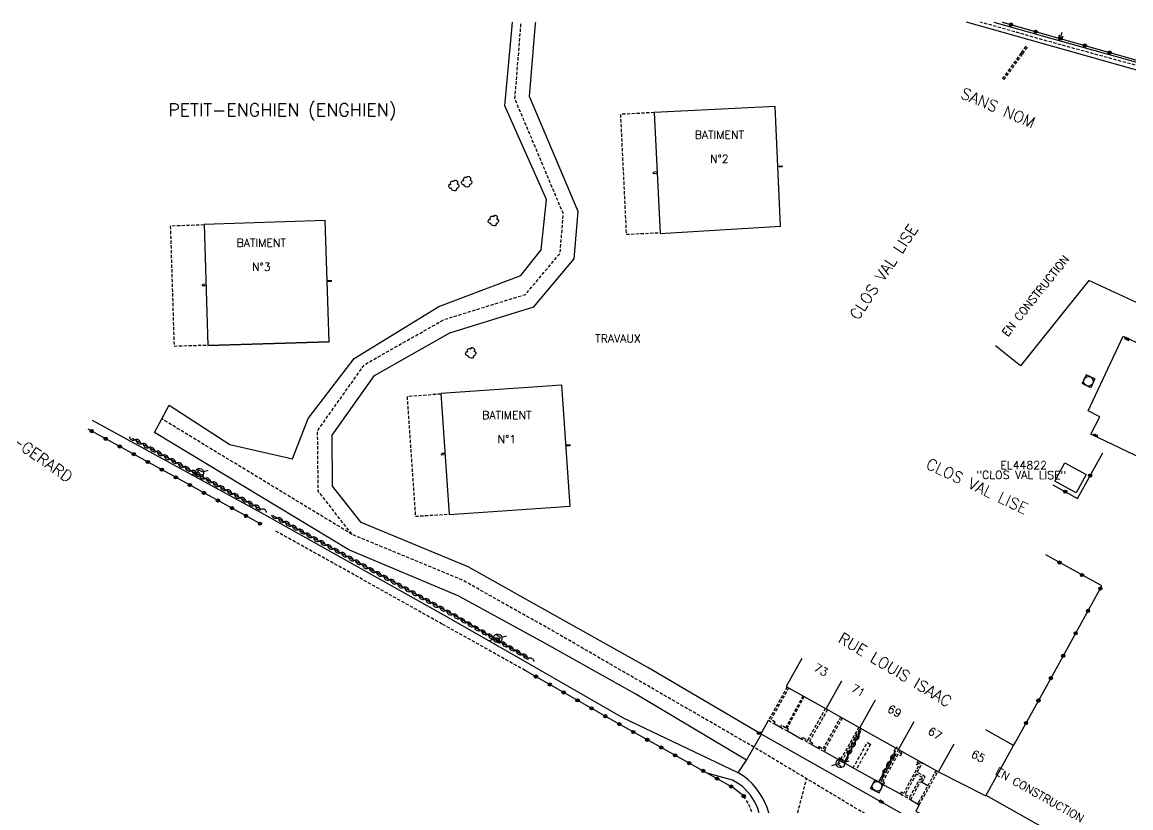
# Model space of a CAD drawing. Header units: millimetres. Extents: x 126999 to 128001, y 153000 to 154000.
# Drawn here: x 127334.9 to 127508.1, y 153877.3 to 154000 of the extents above; entities that cross this region are included whole.
import ezdxf
from ezdxf.enums import TextEntityAlignment as Align

# ---------------------------------------------------------------- set-up
doc = ezdxf.new("R2010")
doc.units = ezdxf.units.MM
doc.linetypes.add('DASHED', pattern=[0.75, 0.5, -0.25])
doc.layers.get('0').update_dxf_attribs({"linetype": 'CONTINUOUS'})
for name, color, linetype in [('W0001', 6, 'DASHED'), ('W0008', 7, 'CONTINUOUS'), ('W0100', 7, 'CONTINUOUS'), ('W0105', 7, 'CONTINUOUS'), ('W0112', 1, 'DASHED'), ('W0211', 2, 'CONTINUOUS'), ('W0300', 7, 'CONTINUOUS'), ('W0310', 3, 'CONTINUOUS'), ('W0322', 7, 'CONTINUOUS'), ('W0334', 7, 'CONTINUOUS'), ('W0400', 7, 'CONTINUOUS'), ('W0420', 7, 'CONTINUOUS'), ('W0471', 7, 'CONTINUOUS'), ('W0980', 7, 'CONTINUOUS'), ('W0984', 7, 'CONTINUOUS'), ('W0989', 7, 'CONTINUOUS'), ('W0991', 7, 'CONTINUOUS'), ('W1102', 7, 'CONTINUOUS')]:
    doc.layers.add(name, color=color, linetype=linetype)
doc.styles.get("Standard").update_dxf_attribs({"font": 'romans.shx', "width": 0.85})

# ---------------------------------------------------------------- blocks, each defined once
blk = doc.blocks.new('T400')
for p, q in [((-0.15, 0.3), (0.15, 0.3)), ((-0.15, -0.25), (-0.15, 0.3)), ((-0.15, 0.15), (0.15, 0.15)), ((-0.15, 0), (0.15, 0)), ((0.15, 0.3), (0.15, -0.25)), ((-0.15, -0.15), (0.15, -0.15)), ((-0.15, -0.25), (-0.15, -0.3)), ((-0.15, -0.3), (0.15, -0.3)), ((0.15, -0.3), (0.15, -0.25))]:
    blk.add_line(p, q)
blk = doc.blocks.new('T420')
for p, q in [((0.75, 0.75), (-0.75, 0.75)), ((-0.75, 0.75), (-0.75, -0.75)), ((0.75, 0.75), (0.75, -0.75)), ((0.75, -0.75), (-0.75, -0.75))]:
    blk.add_line(p, q)
blk.add_ellipse((0, 0), major_axis=(-0.53, 0.53), ratio=1, start_param=3.926991, end_param=10.210176)
blk = doc.blocks.new('t211o')
at = {"color": 0, "linetype": 'Continuous'}
for p, q in [((-0.29, 0.5), (-0.29, 0)), ((0, 1), (0, 0)), ((0.29, 0.5), (0.29, 0))]:
    blk.add_line(p, q, dxfattribs=at)
blk = doc.blocks.new('t322o')
at = {"color": 0, "linetype": 'Continuous'}
for radius in [0.25, 0.15]:
    blk.add_circle((0, 0), radius, dxfattribs=at)
blk = doc.blocks.new('t310o')
at = {"color": 0, "linetype": 'Continuous'}
for centre, start, end in [((-0.5, 0.38), 216.8699, 323.1304), ((0.5, -0.37), 36.8699, 143.1303)]:
    blk.add_arc(centre, 0.625, start, end, dxfattribs=at)
blk = doc.blocks.new('T300')
for p, q in [((-0.8, 0.51), (-0.86, 0.34)), ((-0.86, 0.34), (-0.86, 0.17)), ((-0.86, 0.17), (-0.74, 0.06)), ((-0.69, 0.63), (-0.8, 0.51)), ((-0.8, -0.06), (-0.74, 0.06)), ((-0.74, 0.06), (-0.69, 0.11)), ((-0.57, 0.69), (-0.69, 0.63)), ((-0.46, 0.69), (-0.57, 0.69)), ((-0.29, 0.63), (-0.46, 0.69)), ((-0.29, 0.63), (-0.17, 0.74)), ((-0.23, 0.57), (-0.29, 0.63)), ((-0.17, 0.74), (-0.06, 0.8)), ((-0.06, 0.8), (0.06, 0.8)), ((0.06, 0.8), (0.23, 0.74)), ((0.23, 0.74), (0.34, 0.63)), ((0.34, 0.63), (0.4, 0.51)), ((0.46, 0.46), (0.34, 0.46)), ((0.4, 0.51), (0.4, 0.46)), ((0.57, 0.4), (0.46, 0.46)), ((0.57, 0.4), (0.69, 0.29)), ((0.69, 0.29), (0.74, 0.17)), ((0.74, 0.06), (0.69, -0.17)), ((0.74, 0.17), (0.74, 0.06)), ((-0.8, -0.17), (-0.8, -0.06)), ((-0.8, -0.23), (-0.8, -0.17)), ((-0.74, -0.34), (-0.8, -0.23)), ((-0.69, -0.4), (-0.74, -0.34)), ((-0.51, -0.46), (-0.69, -0.4)), ((-0.4, -0.46), (-0.51, -0.46)), ((-0.4, -0.46), (-0.34, -0.46)), ((-0.34, -0.46), (-0.34, -0.4)), ((-0.34, -0.51), (-0.34, -0.46)), ((-0.29, -0.63), (-0.34, -0.51)), ((-0.17, -0.74), (-0.29, -0.63)), ((-0.06, -0.8), (-0.17, -0.74)), ((0.06, -0.8), (-0.06, -0.8)), ((0.17, -0.74), (0.06, -0.8)), ((0.23, -0.69), (0.17, -0.74)), ((0.29, -0.46), (0.23, -0.46)), ((0.29, -0.63), (0.23, -0.69)), ((0.46, -0.4), (0.29, -0.46)), ((0.34, -0.51), (0.29, -0.63)), ((0.34, -0.51), (0.34, -0.46)), ((0.57, -0.34), (0.46, -0.4)), ((0.63, -0.29), (0.57, -0.34)), ((0.69, -0.17), (0.63, -0.29))]:
    blk.add_line(p, q)
blk = doc.blocks.new('T471')
for p, q in [((-0.333334, 0.333334), (-0.333334, -0.333334)), ((-0.333334, 0.333334), (0.333334, 0.333334)), ((-0.333334, 0), (0, 0)), ((0.500001, 0.500001), (1.000002, 1.000002)), ((-0.500001, -0.500001), (-1.000002, -1.000002)), ((-0.333334, -0.333334), (0.333334, -0.333334))]:
    blk.add_line(p, q)
blk.add_ellipse((0, 0), major_axis=(0.471405, 0.471405), ratio=1, start_param=5.4977871438, end_param=11.780972451)

msp = doc.modelspace()

# ---------------------------------------------------------------- linework, layer by layer
at = {"layer": 'W0001', "flags": 128}
for points in [[(127487.19, 153864.04), (127449.22, 153886.81), (127417.93, 153904.88), (127403.58, 153912.94), (127386.43, 153920.02), (127381.15, 153926.79), (127381.05, 153936.23), (127388.38, 153946.54), (127400.83, 153953.58), (127413.54, 153957.5), (127418.94, 153963.93), (127419.45, 153970.06), (127411.88, 153988.04), (127412.85, 154000)], [(127655.71, 153923.73), (127650.23, 153926.58), (127612.5, 153944.41), (127590.54, 153954.92), (127561.34, 153968.82), (127524.48, 153986.34), (127516.61, 153991.14), (127494.82, 153997.11), (127484.64, 154000)], [(127386.43, 153920.02), (127356.71, 153938.06)]]:
    msp.add_lwpolyline(points, dxfattribs=at)
at = {"layer": 'W0001'}
msp.add_lwpolyline([(127411.48, 153705.8), (127421.32, 153743.21), (127424.92, 153757.06), (127430.03, 153776.67), (127436.2, 153800.44), (127441.93, 153822.4), (127448.5, 153847.53), (127457.45, 153881.88, 0.290948)], format="xyb", dxfattribs=at)
at = {"layer": 'W0008'}
for points in [[(127448.04, 153884.8), (127430.77, 153895.08), (127416.44, 153903.1), (127403.1, 153910.37), (127385.91, 153917.62), (127355.57, 153935.94), (127357.86, 153940.19), (127367.34, 153934.08), (127377.13, 153931.8), (127379.59, 153938.13), (127386.75, 153947.51), (127399.97, 153955.63), (127412.82, 153960.45), (127415.97, 153964.48), (127416.81, 153972.31), (127410.32, 153986.94), (127411.48, 154000)], [(127450.4, 153888.83), (127450.09, 153888.99), (127432.63, 153899.25), (127419.03, 153906.84), (127404.56, 153914.97), (127387.84, 153921.87), (127383.39, 153927.58), (127383.31, 153935.52), (127389.92, 153944.83), (127401.72, 153951.5), (127414.84, 153955.54), (127421.12, 153963.03), (127421.74, 153970.42), (127414.16, 153988.4), (127415.09, 153999.77), (127415.15, 154000)]]:
    msp.add_lwpolyline(points, dxfattribs=at)
at = {"layer": 'W0008', "flags": 128}
for points in [[(127655.45, 153923.01), (127651.61, 153925.35), (127616.92, 153941.71), (127590.27, 153954.45), (127565.05, 153966.53), (127524.14, 153985.95), (127517.16, 153990.21), (127492.24, 153997.23), (127482.43, 154000)], [(127486.71, 154000), (127497.41, 153996.98), (127516.14, 153991.8), (127524.82, 153986.72), (127557.63, 153971.12), (127590.8, 153955.4), (127608.09, 153947.12), (127648.85, 153927.81), (127655.98, 153924.46)], [(127514.4, 153929.7), (127501.88, 153935.67), (127503.25, 153938.37), (127501.46, 153939.3), (127506.93, 153950.98), (127521.23, 153944.2)]]:
    msp.add_lwpolyline(points, dxfattribs=at)
at = {"layer": 'W0008'}
msp.add_lwpolyline([(127390.56, 153725.1), (127404.82, 153717.46, 0.129702), (127415.37, 153732.45), (127418.4, 153743.97), (127422, 153757.82), (127427.11, 153777.43), (127433.28, 153801.2), (127439.01, 153823.16), (127445.57, 153848.29), (127451.33, 153870.37, 0.358025), (127446.77, 153882.81), (127448.04, 153884.8), (127450.4, 153888.83), (127469.12, 153878.27), (127486.77, 153868.34), (127488.93, 153867.13)], format="xyb", dxfattribs=at)
at = {"layer": 'W0100', "flags": 128}
for points in [[(127452.52, 153986.85), (127433.64, 153985.89), (127434.56, 153966.99)], [(127434.56, 153966.99), (127453.35, 153968.15), (127452.52, 153986.85)], [(127497.82, 153931.22), (127501.14, 153929.39), (127499.54, 153926.49), (127496.22, 153928.33), (127497.82, 153931.22)], [(127478.08, 153882.96), (127485.47, 153879.2), (127489.8, 153887.08), (127485.43, 153889.5)]]:
    msp.add_lwpolyline(points, dxfattribs=at)
at = {"layer": 'W0100'}
for points in [[(127517.55, 153977.31), (127522.07, 153975.18), (127512.4, 153954.69), (127501.54, 153959.69), (127495.85, 153952.59), (127490.88, 153946.37), (127486.98, 153949.49)], [(127382.87, 153950.11), (127363.94, 153949.5)], [(127456.72, 153900.63), (127454.28, 153896.27), (127460.52, 153892.78), (127465.76, 153889.84), (127471.83, 153886.43), (127478.08, 153882.96), (127480.51, 153887.33)], [(127512.37, 153875.58), (127514.54, 153874.35), (127513.89, 153873.19), (127514.18, 153872.07), (127513.19, 153870.36), (127512.13, 153870.09), (127509.61, 153865.66), (127485.51, 153879.27)]]:
    msp.add_lwpolyline(points, dxfattribs=at)
for points in [[(127382.25, 153969.04), (127363.31, 153968.43), (127363.92, 153949.5), (127382.87, 153950.11)], [(127419.2, 153943.33), (127400.29, 153942.01), (127401.62, 153923.12), (127420.52, 153924.44)]]:
    msp.add_lwpolyline(points, close=True, dxfattribs=at)
at = {"layer": 'W0105'}
msp.add_lwpolyline([(127475.49, 153881.33), (127476.4, 153880.82)], dxfattribs=at)
at = {"layer": 'W0112'}
for p, q in [((127490.95, 153995.2), (127488.02, 153991.14)), ((127491.15, 153995.05), (127488.23, 153991)), ((127491.7, 153996.23), (127490.95, 153995.2)), ((127491.9, 153996.09), (127491.15, 153995.05))]:
    msp.add_line(p, q, dxfattribs=at)
for points in [[(127433.64, 153985.89), (127428.36, 153985.6), (127429.27, 153966.89), (127434.55, 153967.14)], [(127434.09, 153976.62), (127433.48, 153976.59), (127433.49, 153976.4), (127434.1, 153976.43)], [(127453.02, 153977.54), (127453.63, 153977.57), (127453.64, 153977.39), (127453.03, 153977.36)], [(127363.31, 153968.35), (127358.04, 153968.16), (127358.63, 153949.43), (127363.92, 153949.6)], [(127363.61, 153959.08), (127363, 153959.06), (127363.01, 153958.87), (127363.62, 153958.89)], [(127382.56, 153959.69), (127383.17, 153959.71), (127383.17, 153959.52), (127382.56, 153959.5)], [(127400.3, 153941.94), (127395.03, 153941.54), (127396.33, 153922.85), (127401.61, 153923.21)], [(127400.95, 153932.68), (127400.34, 153932.63), (127400.35, 153932.45), (127400.96, 153932.49)], [(127419.85, 153934), (127420.46, 153934.04), (127420.48, 153933.86), (127419.87, 153933.81)], [(127413.48, 153898.79), (127400.52, 153906.03), (127374.42, 153920.6)], [(127454.41, 153896.2), (127451.49, 153891.01), (127452.39, 153890.48), (127452.54, 153890.73), (127451.9, 153891.12), (127454.67, 153896.05)], [(127456.88, 153894.81), (127454.17, 153889.82), (127453.5, 153890.19), (127453.35, 153889.92), (127454.45, 153889.33), (127454.6, 153889.59), (127454.37, 153889.71), (127457.08, 153894.7)], [(127460.7, 153892.68), (127457.92, 153887.74), (127458.39, 153887.47), (127458.24, 153887.21), (127456.73, 153888.06), (127456.88, 153888.32), (127457.64, 153887.9), (127460.42, 153892.84)], [(127463.03, 153891.37), (127460.27, 153886.42), (127460.33, 153886.38), (127460.18, 153886.12), (127459.26, 153886.63), (127459.41, 153886.9), (127460.03, 153886.55), (127462.79, 153891.5)], [(127465.62, 153889.91), (127462.82, 153885), (127462.61, 153885.12), (127462.46, 153884.86), (127462.93, 153884.59), (127465.88, 153889.77)], [(127471.82, 153886.44), (127468.93, 153881.25), (127469.49, 153880.95), (127469.63, 153881.22), (127469.34, 153881.37), (127472.08, 153886.3)], [(127472.3, 153886.17), (127471.97, 153885.58), (127472.15, 153885.5), (127472.47, 153886.08)], [(127475.27, 153884.52), (127472.58, 153879.58), (127472.24, 153879.77), (127472.1, 153879.51), (127473.72, 153878.6), (127475.26, 153881.45), (127475.49, 153881.33), (127475.98, 153882.16), (127474.72, 153882.88), (127475.55, 153884.37)], [(127474.9, 153884.73), (127474.58, 153884.15), (127474.75, 153884.05), (127475.07, 153884.63)], [(127477.7, 153883.17), (127474.95, 153878.21), (127474.92, 153878.23), (127474.78, 153877.96), (127475.06, 153877.81), (127477.97, 153883.02)]]:
    msp.add_lwpolyline(points, dxfattribs=at)
for points in [[(127466.95, 153887.53), (127467.42, 153887.25), (127465.19, 153883.3), (127464.71, 153883.57)], [(127474.57, 153882.61), (127472.84, 153879.44), (127473.6, 153879.01), (127475.14, 153881.86), (127475.38, 153881.73), (127475.56, 153882.05)]]:
    msp.add_lwpolyline(points, close=True, dxfattribs=at)
msp.add_lwpolyline([(127448.48, 153870.83, 0.273976), (127447.63, 153879.14, 0.273976)], format="xyb", dxfattribs=at)
at = {"layer": 'W0211'}
msp.add_line((127487.99, 154000), (127497.57, 153997.3), dxfattribs=at)
at = {"layer": 'W0310'}
for points in [[(127372.22, 153923.93), (127352.12, 153935.02)], [(127414.04, 153900.66), (127402.52, 153907.3), (127374.11, 153922.94)], [(127463.3, 153884.38), (127465.95, 153889.4)], [(127468.8, 153881.5), (127471.41, 153886.28)]]:
    msp.add_lwpolyline(points, dxfattribs=at)
at = {"layer": 'W0322', "flags": 128}
for points in [[(127488.08, 154000), (127497.57, 153997.3), (127516.06, 153992.07), (127558.54, 153971.77), (127591.23, 153956.32), (127608.77, 153948.11), (127647.32, 153930.25), (127656.65, 153926)], [(127495.91, 153927.76), (127499.78, 153925.63), (127503.72, 153932.77)], [(127489.8, 153887.08), (127490.07, 153887.6), (127494.96, 153896.39), (127503.57, 153911.98), (127494.82, 153916.81)]]:
    msp.add_lwpolyline(points, dxfattribs=at)
at = {"layer": 'W0322'}
for points in [[(127372.05, 153921.71), (127345.19, 153936.47)], [(127447.63, 153879.14), (127445.93, 153880.51), (127427.93, 153890.54), (127413.48, 153898.79)]]:
    msp.add_lwpolyline(points, dxfattribs=at)
at = {"layer": 'W0334'}
for points in [[(127446.77, 153882.81), (127428.76, 153891.41), (127414.26, 153899.7), (127401.23, 153907.13), (127374.01, 153922.41), (127372.79, 153923.07), (127345.87, 153937.81)], [(127450.48, 153889.07), (127451.49, 153891.01)], [(127452.39, 153890.48), (127453.35, 153889.92)], [(127454.45, 153889.33), (127456.73, 153888.06)], [(127458.24, 153887.21), (127459.26, 153886.63)], [(127460.18, 153886.12), (127462.46, 153884.86)], [(127473.72, 153878.6), (127474.78, 153877.96)], [(127475.06, 153877.81), (127474.54, 153876.83), (127489.72, 153868.3)]]:
    msp.add_lwpolyline(points, dxfattribs=at)
at = {"layer": 'W0334', "flags": 128}
for points in [[(127462.93, 153884.59), (127464.71, 153883.57)], [(127465.19, 153883.3), (127468.93, 153881.25)], [(127469.49, 153880.95), (127472.1, 153879.51)]]:
    msp.add_lwpolyline(points, dxfattribs=at)
at = {"layer": 'W0334'}
msp.add_lwpolyline([(127448.41, 153870.73), (127449.68, 153869.87), (127450.25, 153873.58, 0.316988), (127445.85, 153881.65), (127441.94, 153882.73)], format="xyb", dxfattribs=at)
at = {"layer": 'W1102', "flags": 128}
for points in [[(127460.52, 153892.78), (127462.97, 153897.14)], [(127465.76, 153889.84), (127468.2, 153894.2)], [(127471.83, 153886.43), (127474.27, 153890.8)]]:
    msp.add_lwpolyline(points, dxfattribs=at)

# ---------------------------------------------------------------- block references
at = {"layer": 'W0211', "rotation": 344.2382272108442}
msp.add_blockref('t211o', (127497.07, 153997.44), dxfattribs=at)
at = {"layer": 'W0300', "rotation": 274.487535682285}
for p in [(127402.33, 153974.41), (127404.33, 153975), (127408.51, 153968.94), (127404.96, 153948.28)]:
    msp.add_blockref('T300', p, dxfattribs=at)
at = {"layer": 'W0310'}
for p, rotation in [((127352.52, 153934.8), 151.124276982149), ((127353.61, 153934.19), 151.124276982149), ((127354.71, 153933.59), 151.124276982149), ((127355.8, 153932.99), 151.124276982149), ((127356.9, 153932.38), 151.124276982149), ((127357.99, 153931.78), 151.124276982149), ((127359.09, 153931.18), 151.124276982149), ((127360.18, 153930.57), 151.124276982149), ((127361.28, 153929.97), 151.124276982149), ((127362.37, 153929.37), 151.124276982149), ((127363.46, 153928.76), 151.124276982149), ((127364.56, 153928.16), 151.124276982149), ((127365.65, 153927.55), 151.124276982149), ((127366.75, 153926.95), 151.124276982149), ((127367.84, 153926.35), 151.124276982149), ((127368.94, 153925.74), 151.124276982149), ((127370.03, 153925.14), 151.124276982149), ((127371.13, 153924.54), 151.124276982149), ((127372.22, 153923.93), 151.124276982149), ((127374.75, 153922.59), 151.16641676858), ((127375.84, 153921.99), 151.16641676858), ((127376.94, 153921.38), 151.16641676858), ((127378.03, 153920.78), 151.16641676858), ((127379.13, 153920.18), 151.16641676858), ((127380.22, 153919.58), 151.16641676858), ((127381.32, 153918.97), 151.16641676858), ((127382.41, 153918.37), 151.16641676858), ((127383.51, 153917.77), 151.16641676858), ((127384.6, 153917.16), 151.16641676858), ((127385.7, 153916.56), 151.16641676858), ((127386.79, 153915.96), 151.16641676858), ((127387.89, 153915.36), 151.16641676858), ((127388.98, 153914.75), 151.16641676858), ((127390.08, 153914.15), 151.16641676858), ((127391.17, 153913.55), 151.16641676858), ((127392.27, 153912.94), 151.16641676858), ((127393.36, 153912.34), 151.16641676858), ((127394.46, 153911.74), 151.16641676858), ((127395.55, 153911.14), 151.16641676858), ((127396.65, 153910.53), 151.16641676858), ((127397.74, 153909.93), 151.16641676858), ((127398.84, 153909.33), 151.16641676858), ((127399.93, 153908.72), 151.16641676858), ((127401.03, 153908.12), 151.16641676858), ((127402.12, 153907.52), 151.16641676858), ((127403.21, 153906.9), 150.047999629821), ((127404.29, 153906.28), 150.047999629821), ((127405.38, 153905.65), 150.047999629821), ((127406.46, 153905.03), 150.047999629821), ((127407.54, 153904.41), 150.047999629821), ((127408.63, 153903.78), 150.047999629821), ((127409.71, 153903.16), 150.047999629821), ((127410.79, 153902.53), 150.047999629821), ((127411.88, 153901.91), 150.047999629821), ((127412.96, 153901.29), 150.047999629821), ((127414.04, 153900.66), 150.047999629821), ((127465.63, 153888.8), 62.1570120218945), ((127465.05, 153887.69), 62.1570120218945), ((127463.88, 153885.48), 62.1570120218945), ((127464.46, 153886.59), 62.1570120218945), ((127471.2, 153885.89), 61.34981843764439), ((127470, 153883.69), 61.34981843764439), ((127470.6, 153884.79), 61.34981843764439), ((127469.4, 153882.6), 61.34981843764439)]:
    msp.add_blockref('t310o', p, dxfattribs=dict(at, rotation=rotation))
at = {"layer": 'W0322'}
for p, rotation in [((127489.38, 153999.63), 344.088655687961), ((127493.23, 153998.53), 344.088655687961), ((127497.07, 153997.44), 344.088655687961), ((127500.92, 153996.35), 344.2172443978482), ((127504.77, 153995.26), 344.2172443978482), ((127345.76, 153936.16), 151.198412274461), ((127347.95, 153934.96), 151.198412274461), ((127350.14, 153933.75), 151.198412274461), ((127352.33, 153932.55), 151.198412274461), ((127354.52, 153931.34), 151.198412274461), ((127356.71, 153930.14), 151.198412274461), ((127358.91, 153928.93), 151.198412274461), ((127501.75, 153929.2), 61.10193145335225), ((127361.1, 153927.73), 151.198412274461), ((127363.29, 153926.52), 151.198412274461), ((127497.85, 153926.7), 61.10193145335225), ((127365.48, 153925.32), 151.198412274461), ((127367.67, 153924.12), 151.198412274461), ((127369.86, 153922.91), 151.198412274461), ((127372.05, 153921.71), 151.198412274461), ((127496.96, 153915.63), 151.0812942338258), ((127500.47, 153913.69), 151.0812942338258), ((127503.35, 153911.58), 61.08100788483436), ((127501.41, 153908.08), 61.08100788483436), ((127499.48, 153904.58), 61.08100788483436), ((127497.55, 153901.08), 61.08100788483436), ((127415.16, 153897.83), 150.278485711356), ((127417.33, 153896.59), 150.278485711356), ((127495.61, 153897.58), 61.08100788483436), ((127419.5, 153895.35), 150.278485711356), ((127421.67, 153894.11), 150.278485711356), ((127423.84, 153892.87), 150.278485711356), ((127493.67, 153894.08), 60.94655801869474), ((127426.01, 153891.64), 150.278485711356), ((127428.19, 153890.4), 150.862765837826), ((127430.37, 153889.18), 150.862765837826), ((127491.73, 153890.58), 60.94655801869474), ((127432.55, 153887.96), 150.862765837826), ((127434.74, 153886.75), 150.862765837826), ((127436.92, 153885.53), 150.862765837826), ((127439.1, 153884.31), 150.862765837826), ((127441.29, 153883.1), 150.862765837826), ((127443.47, 153881.88), 150.862765837826), ((127445.66, 153880.66), 150.862765837826), ((127447.63, 153879.14), 141.273910364205)]:
    msp.add_blockref('t322o', p, dxfattribs=dict(at, rotation=rotation))
at = {"layer": 'W0400'}
for p, rotation in [((127507.53, 153950.56), 64.87499999999999), ((127502.61, 153935.46), 64.87499999999999), ((127450.09, 153888.99), 90), ((127469.12, 153878.27), 240.5497592922021)]:
    msp.add_blockref('T400', p, dxfattribs=dict(at, rotation=rotation))
at = {"layer": 'W0420'}
for p, rotation in [((127501.48, 153943.93), 334.8750000000001), ((127468.46, 153880.69), 152.403429987263)]:
    msp.add_blockref('T420', p, dxfattribs=dict(at, rotation=rotation))
at = {"layer": 'W0471'}
for p, rotation in [((127362.59, 153929.66), 330.657999122728), ((127409.19, 153903.8), 150.806933025552), ((127462.72, 153884.27), 330.985953082025)]:
    msp.add_blockref('T471', p, dxfattribs=dict(at, rotation=rotation))

# ---------------------------------------------------------------- texts
at = {"layer": 'W0980'}
msp.add_text('PETIT-ENGHIEN (ENGHIEN)', height=2, dxfattribs=at).set_placement((127375.53, 153986.17), align=Align.MIDDLE)
at = {"layer": 'W0984'}
for s, p in [('TRAVAUX', (127427.98, 153950.6)), ('EL44822', (127491.36, 153930.82))]:
    msp.add_text(s, height=1.25, dxfattribs=at).set_placement(p, align=Align.MIDDLE)
msp.add_text('"CLOS VAL LISE"', height=1.25, rotation=359.8674, dxfattribs=at).set_placement((127484.01, 153928.7))
at = {"layer": 'W0989'}
for s, rotation, p in [('SANS NOM', 336.8867, (127487.37, 153986.63)), ('CLOS VAL LISE', 56.6322, (127469.49, 153961.01)), ('CLOS VAL LISE', 334.8835, (127484.1, 153927.56)), ('RUE LOUIS ISAAC', 329.0503, (127471.29, 153898.89))]:
    msp.add_text(s, height=1.75, rotation=rotation, dxfattribs=at).set_placement(p, align=Align.MIDDLE)
msp.add_text('SENTIER SAINT-GERARD', height=1.75, rotation=324.8228, dxfattribs=at).set_placement((127319.18, 153944.09))
at = {"layer": 'W0991'}
for s, p in [('BATIMENT', (127443.82, 153982.43)), ('N%%D2', (127443.82, 153978.66)), ('BATIMENT', (127372.25, 153965.55)), ('N%%D3', (127372.25, 153961.78)), ('BATIMENT', (127410.62, 153938.66)), ('N%%D1', (127410.62, 153934.89))]:
    msp.add_text(s, height=1.25, dxfattribs=at).set_placement(p, align=Align.MIDDLE)
for s, rotation, p in [('EN CONSTRUCTION', 51.3316, (127493.21, 153957.29)), ('73', 330.7859, (127459.72, 153898.86)), ('71', 330.7859, (127465.53, 153895.63)), ('69', 330.7859, (127471.2, 153892.45)), ('67', 330.7859, (127477.52, 153888.95)), ('65', 331.0176, (127484.27, 153885.39)), ('EN CONSTRUCTION', 330.545, (127493.88, 153879.36))]:
    msp.add_text(s, height=1.25, rotation=rotation, dxfattribs=at).set_placement(p, align=Align.MIDDLE)

doc.saveas('drawing.dxf')
